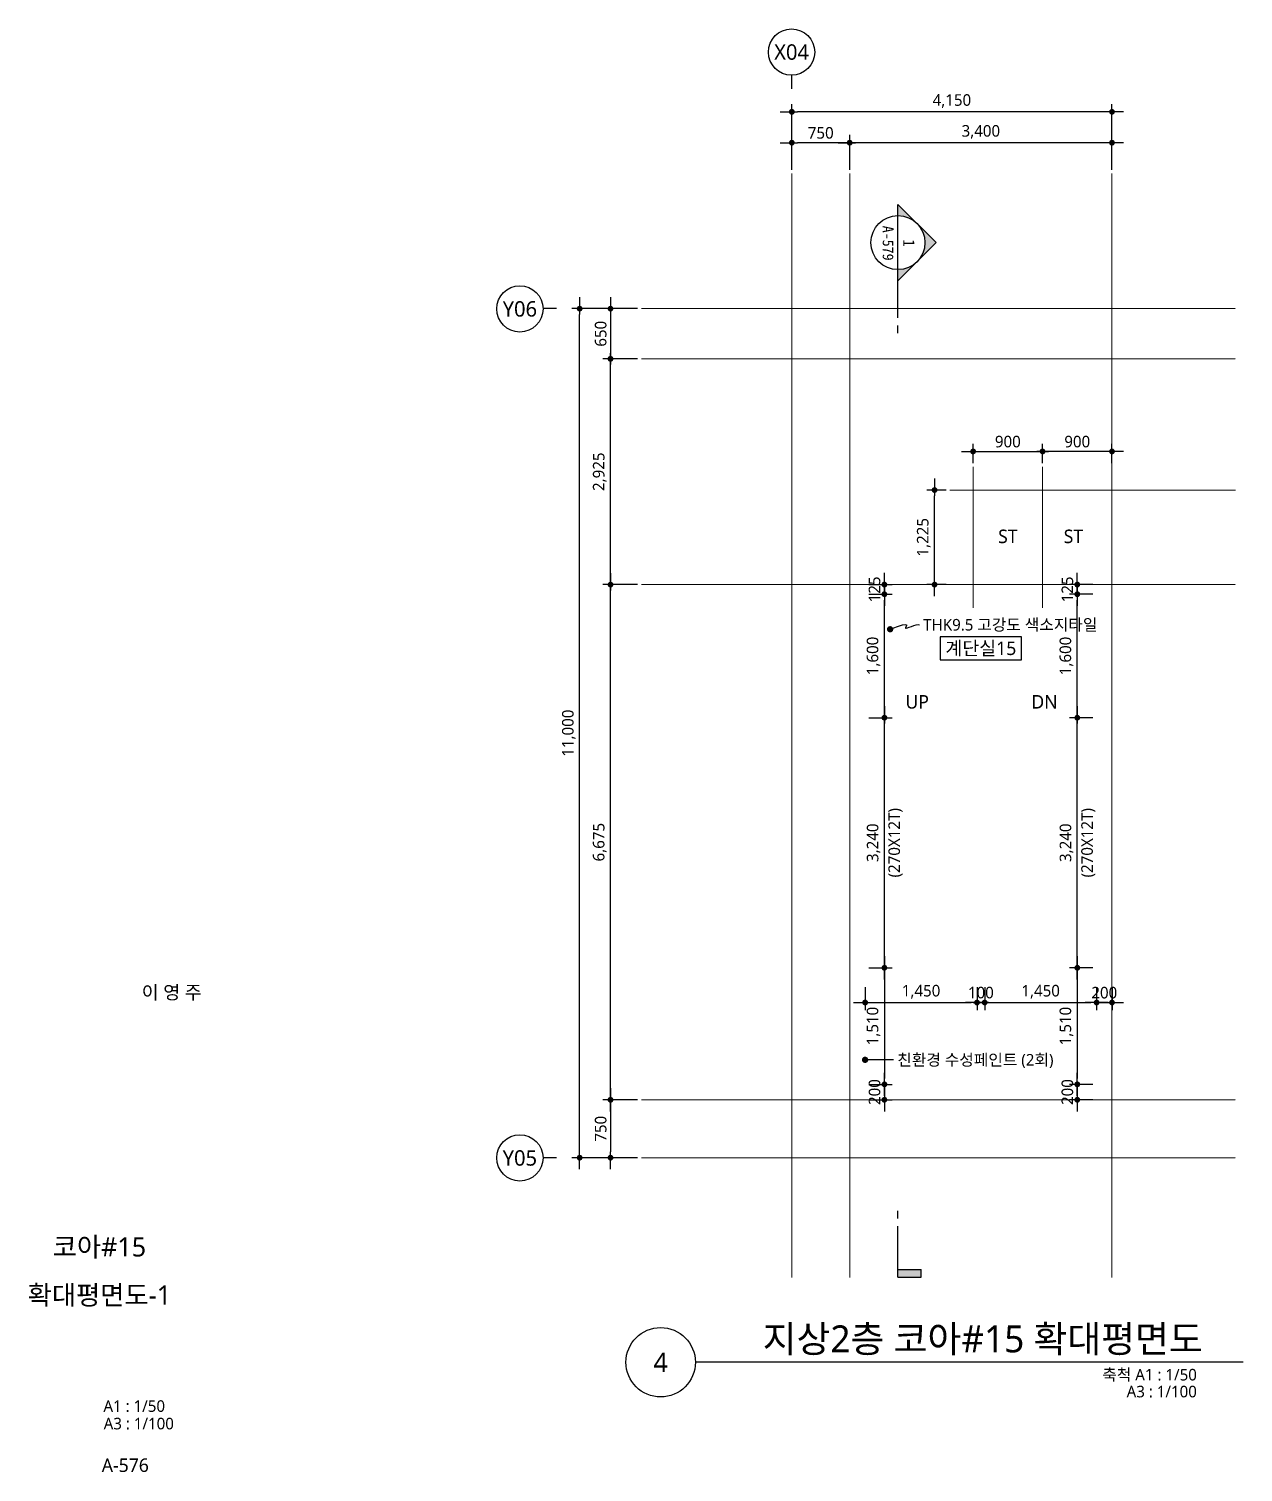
# Model space of a CAD drawing. Header units: millimetres. Extents: x 1467181 to 1720354, y 836037 to 895281.
# Drawn here: x 1503116 to 1518856, y 836037 to 854736 of the extents above; entities that cross this region are included whole.
import ezdxf
from ezdxf.enums import TextEntityAlignment as Align

# ---------------------------------------------------------------- set-up
doc = ezdxf.new("R2010")
doc.units = ezdxf.units.MM
doc.header["$MEASUREMENT"] = 0
doc.linetypes.add('CEN', pattern=[62, 60, -1, 0, -1])
doc.layers.get('0').update_dxf_attribs({"linetype": 'CONTINUOUS'})
for name, color, linetype, lineweight in [('A-AXIS-BUBL', 7, 'CONTINUOUS', 25), ('A-BORD-TEXT', 3, 'CONTINUOUS', 25), ('A-CNTL', 1, 'CEN', 15), ('A-DIMS', 7, 'CONTINUOUS', 25), ('A-MKXS-LEAD', 7, 'CONTINUOUS', 25), ('A-MKXS-MAK1', 3, 'CONTINUOUS', 25), ('A-MKXS-TEXT1', 3, 'CONTINUOUS', 25), ('A-MKXS-TEXT2', 7, 'CONTINUOUS', 25), ('A-MKXX-NAME', 3, 'CONTINUOUS', 25), ('A-MKXX-SYMB', 7, 'CONTINUOUS', 25), ('A-XXXX-SYMB', 7, 'CONTINUOUS', 25), ('A-XXXX-TXT1', 3, 'CONTINUOUS', 25), ('A-XXXX-TXT2', 3, 'CONTINUOUS', 25)]:
    doc.layers.add(name, color=color, linetype=linetype, lineweight=lineweight)
doc.styles.add('HY울릉도L', font='')
doc.styles.add('돋움체', font='')
doc.styles.add('맑은고딕', font='malgun.ttf')
doc.styles.get('HY울릉도L').set_extended_font_data('HYwulM')
doc.styles.get('돋움체').set_extended_font_data('DotumChe')
doc.dimstyles.new('CDIM', dxfattribs={"dimtxt": 3, "dimasz": 1.5, "dimexe": 2, "dimexo": 1, "dimgap": 1, "dimtad": 1, "dimdec": 0, "dimrnd": 0.5, "dimzin": 0, "dimdsep": 32, "dimlunit": 6, "dimtxsty": 'HY울릉도L', "dimblk1": '_CIDOT', "dimblk2": '_CIDOT', "dimsah": 1, "dimcen": 5.5, "dimclrd": 2, "dimclre": 2, "dimclrt": 7, "dimadec": 0, "dimazin": 0, "dimtfac": 1, "dimtdec": 0, "dimtix": 1, "dimtmove": 2, "dimatfit": 1, "dimldrblk": '_CIDOT', "dimfxl": 1, "dimtolj": 1, "dimtzin": 0, "dimlwd": -1, "dimarcsym": 0})

# ---------------------------------------------------------------- blocks, each defined once
blk = doc.blocks.new('_CIDOT')
at = {"color": 0, "linetype": 'ByBlock'}
blk.add_line((2, 0), (-1, 0), dxfattribs=at)
at = {"color": 0, "linetype": 'ByBlock', "const_width": 0.5}
blk.add_lwpolyline([(-0.25, 0, 1), (0.25, 0, 1)], format="xyb", close=True, dxfattribs=at)
blk = doc.blocks.new('*D21')
at = {"layer": 'A-DIMS', "lineweight": -2, "transparency": 16777216}
for p, q in [((800, 1950), (800, 2400)), ((4200, 1950), (4200, 2400))]:
    blk.add_line(p, q, dxfattribs=at)
at = {"layer": 'A-DIMS', "transparency": 16777216}
blk.add_line((4125, 2300), (875, 2300), dxfattribs=at)
at = {"layer": 'A-DIMS', "transparency": 16777216, "xscale": 75, "yscale": 75, "zscale": 75, "rotation": 180}
blk.add_blockref('_CIDOT', (800, 2300), dxfattribs=at)
at = {"layer": 'A-DIMS', "transparency": 16777216, "xscale": 75, "yscale": 75, "zscale": 75}
blk.add_blockref('_CIDOT', (4200, 2300), dxfattribs=at)
at = {"layer": 'A-DIMS', "color": 3, "transparency": 16777216, "insert": (2500, 2440), "char_height": 150, "attachment_point": 5, "style": '맑은고딕'}
blk.add_mtext('\\A1;3,400', dxfattribs=at)
blk = doc.blocks.new('*D22')
at = {"layer": 'A-DIMS', "lineweight": -2, "transparency": 16777216}
for p, q in [((-1950, -10100), (-2400, -10100)), ((-1950, -10850), (-2400, -10850))]:
    blk.add_line(p, q, dxfattribs=at)
at = {"layer": 'A-DIMS', "transparency": 16777216}
blk.add_line((-2300, -10175), (-2300, -10775), dxfattribs=at)
at = {"layer": 'A-DIMS', "transparency": 16777216, "xscale": 75, "yscale": 75, "zscale": 75}
for p, rotation in [((-2300, -10100), 90), ((-2300, -10850), 270)]:
    blk.add_blockref('_CIDOT', p, dxfattribs=dict(at, rotation=rotation))
at = {"layer": 'A-DIMS', "color": 3, "transparency": 16777216, "insert": (-2427, -10475), "char_height": 150, "attachment_point": 5, "rotation": 90, "style": '맑은고딕'}
blk.add_mtext('\\A1;750', dxfattribs=at)
blk = doc.blocks.new('*D23')
at = {"layer": 'A-DIMS', "lineweight": -2, "transparency": 16777216}
for p, q in [((50, 1950), (50, 2400)), ((800, 1950), (800, 2400))]:
    blk.add_line(p, q, dxfattribs=at)
at = {"layer": 'A-DIMS', "transparency": 16777216}
blk.add_line((725, 2300), (125, 2300), dxfattribs=at)
at = {"layer": 'A-DIMS', "transparency": 16777216, "xscale": 75, "yscale": 75, "zscale": 75, "rotation": 180}
blk.add_blockref('_CIDOT', (50, 2300), dxfattribs=at)
at = {"layer": 'A-DIMS', "transparency": 16777216, "xscale": 75, "yscale": 75, "zscale": 75}
blk.add_blockref('_CIDOT', (800, 2300), dxfattribs=at)
at = {"layer": 'A-DIMS', "color": 3, "transparency": 16777216, "insert": (425, 2427), "char_height": 150, "attachment_point": 5, "style": '맑은고딕'}
blk.add_mtext('\\A1;750', dxfattribs=at)
blk = doc.blocks.new('*D24')
at = {"layer": 'A-DIMS', "lineweight": -2, "transparency": 16777216}
for p, q in [((50, 1950), (50, 2800)), ((4200, 1950), (4200, 2800))]:
    blk.add_line(p, q, dxfattribs=at)
at = {"layer": 'A-DIMS', "transparency": 16777216}
blk.add_line((4125, 2700), (125, 2700), dxfattribs=at)
at = {"layer": 'A-DIMS', "transparency": 16777216, "xscale": 75, "yscale": 75, "zscale": 75, "rotation": 180}
blk.add_blockref('_CIDOT', (50, 2700), dxfattribs=at)
at = {"layer": 'A-DIMS', "transparency": 16777216, "xscale": 75, "yscale": 75, "zscale": 75}
blk.add_blockref('_CIDOT', (4200, 2700), dxfattribs=at)
at = {"layer": 'A-DIMS', "color": 3, "transparency": 16777216, "insert": (2125, 2840), "char_height": 150, "attachment_point": 5, "style": '맑은고딕'}
blk.add_mtext('\\A1;4,150', dxfattribs=at)
blk = doc.blocks.new('*D25')
at = {"layer": 'A-DIMS', "lineweight": -2, "transparency": 16777216}
for p, q in [((-1950, 150), (-2800, 150)), ((-1950, -10850), (-2800, -10850))]:
    blk.add_line(p, q, dxfattribs=at)
at = {"layer": 'A-DIMS', "transparency": 16777216}
blk.add_line((-2700, -10775), (-2700, 75), dxfattribs=at)
at = {"layer": 'A-DIMS', "transparency": 16777216, "xscale": 75, "yscale": 75, "zscale": 75}
for p, rotation in [((-2700, 150), 90), ((-2700, -10850), 270)]:
    blk.add_blockref('_CIDOT', p, dxfattribs=dict(at, rotation=rotation))
at = {"layer": 'A-DIMS', "color": 3, "transparency": 16777216, "insert": (-2840, -5350), "char_height": 150, "attachment_point": 5, "rotation": 90, "style": '맑은고딕'}
blk.add_mtext('\\A1;11,000', dxfattribs=at)
blk = doc.blocks.new('*D26')
at = {"layer": 'A-DIMS', "lineweight": -2, "transparency": 16777216}
for p, q in [((-1950, 150), (-2400, 150)), ((-1950, -500), (-2400, -500))]:
    blk.add_line(p, q, dxfattribs=at)
at = {"layer": 'A-DIMS', "transparency": 16777216}
blk.add_line((-2300, 75), (-2300, -425), dxfattribs=at)
at = {"layer": 'A-DIMS', "transparency": 16777216, "xscale": 75, "yscale": 75, "zscale": 75}
for p, rotation in [((-2300, 150), 90), ((-2300, -500), 270)]:
    blk.add_blockref('_CIDOT', p, dxfattribs=dict(at, rotation=rotation))
at = {"layer": 'A-DIMS', "color": 3, "transparency": 16777216, "insert": (-2427, -175), "char_height": 150, "attachment_point": 5, "rotation": 90, "style": '맑은고딕'}
blk.add_mtext('\\A1;650', dxfattribs=at)
blk = doc.blocks.new('*D27')
at = {"layer": 'A-DIMS', "lineweight": -2, "transparency": 16777216}
for p, q in [((-1950, -3425), (-2400, -3425)), ((-1950, -10100), (-2400, -10100))]:
    blk.add_line(p, q, dxfattribs=at)
at = {"layer": 'A-DIMS', "transparency": 16777216}
blk.add_line((-2300, -10025), (-2300, -3500), dxfattribs=at)
at = {"layer": 'A-DIMS', "transparency": 16777216, "xscale": 75, "yscale": 75, "zscale": 75}
for p, rotation in [((-2300, -3425), 90), ((-2300, -10100), 270)]:
    blk.add_blockref('_CIDOT', p, dxfattribs=dict(at, rotation=rotation))
at = {"layer": 'A-DIMS', "color": 3, "transparency": 16777216, "insert": (-2440, -6762), "char_height": 150, "attachment_point": 5, "rotation": 90, "style": '맑은고딕'}
blk.add_mtext('\\A1;6,675', dxfattribs=at)
blk = doc.blocks.new('*D28')
at = {"layer": 'A-DIMS', "lineweight": -2, "transparency": 16777216}
for p, q in [((-1950, -500), (-2400, -500)), ((-1950, -3425), (-2400, -3425))]:
    blk.add_line(p, q, dxfattribs=at)
at = {"layer": 'A-DIMS', "transparency": 16777216}
blk.add_line((-2300, -3350), (-2300, -575), dxfattribs=at)
at = {"layer": 'A-DIMS', "transparency": 16777216, "xscale": 75, "yscale": 75, "zscale": 75}
for p, rotation in [((-2300, -500), 90), ((-2300, -3425), 270)]:
    blk.add_blockref('_CIDOT', p, dxfattribs=dict(at, rotation=rotation))
at = {"layer": 'A-DIMS', "color": 3, "transparency": 16777216, "insert": (-2440, -1963), "char_height": 150, "attachment_point": 5, "rotation": 90, "style": '맑은고딕'}
blk.add_mtext('\\A1;2,925', dxfattribs=at)
blk = doc.blocks.new('*D29')
at = {"layer": 'A-DIMS', "lineweight": -2, "transparency": 16777216}
for p, q in [((2400, -1850), (2400, -1600)), ((3300, -1850), (3300, -1600))]:
    blk.add_line(p, q, dxfattribs=at)
at = {"layer": 'A-DIMS', "transparency": 16777216}
blk.add_line((2475, -1700), (3225, -1700), dxfattribs=at)
at = {"layer": 'A-DIMS', "transparency": 16777216, "xscale": 75, "yscale": 75, "zscale": 75, "rotation": 180}
blk.add_blockref('_CIDOT', (2400, -1700), dxfattribs=at)
at = {"layer": 'A-DIMS', "transparency": 16777216, "xscale": 75, "yscale": 75, "zscale": 75}
blk.add_blockref('_CIDOT', (3300, -1700), dxfattribs=at)
at = {"layer": 'A-DIMS', "color": 3, "transparency": 16777216, "insert": (2850, -1573), "char_height": 150, "attachment_point": 5, "style": '맑은고딕'}
blk.add_mtext('\\A1;900', dxfattribs=at)
blk = doc.blocks.new('*D30')
at = {"layer": 'A-DIMS', "lineweight": -2, "transparency": 16777216}
for p, q in [((3300, -1850), (3300, -1600)), ((4200, -1850), (4200, -1600))]:
    blk.add_line(p, q, dxfattribs=at)
at = {"layer": 'A-DIMS', "transparency": 16777216}
blk.add_line((4125, -1700), (3375, -1700), dxfattribs=at)
at = {"layer": 'A-DIMS', "transparency": 16777216, "xscale": 75, "yscale": 75, "zscale": 75, "rotation": 180}
blk.add_blockref('_CIDOT', (3300, -1700), dxfattribs=at)
at = {"layer": 'A-DIMS', "transparency": 16777216, "xscale": 75, "yscale": 75, "zscale": 75}
blk.add_blockref('_CIDOT', (4200, -1700), dxfattribs=at)
at = {"layer": 'A-DIMS', "color": 3, "transparency": 16777216, "insert": (3750, -1573), "char_height": 150, "attachment_point": 5, "style": '맑은고딕'}
blk.add_mtext('\\A1;900', dxfattribs=at)
blk = doc.blocks.new('*D31')
at = {"layer": 'A-DIMS', "lineweight": -2, "transparency": 16777216}
for p, q in [((2050, -2200), (1800, -2200)), ((2050, -3425), (1800, -3425))]:
    blk.add_line(p, q, dxfattribs=at)
at = {"layer": 'A-DIMS', "transparency": 16777216}
blk.add_line((1900, -3350), (1900, -2275), dxfattribs=at)
at = {"layer": 'A-DIMS', "transparency": 16777216, "xscale": 75, "yscale": 75, "zscale": 75}
for p, rotation in [((1900, -2200), 90), ((1900, -3425), 270)]:
    blk.add_blockref('_CIDOT', p, dxfattribs=dict(at, rotation=rotation))
at = {"layer": 'A-DIMS', "color": 3, "transparency": 16777216, "insert": (1760, -2812), "char_height": 150, "attachment_point": 5, "rotation": 90, "style": '맑은고딕'}
blk.add_mtext('\\A1;1,225', dxfattribs=at)
blk = doc.blocks.new('CORE 10- 단면')
at = {"layer": 'A-MKXS-MAK1'}
blk.add_hatch(color=256, dxfattribs=at).paths.add_polyline_path([(22637, 13298), (22637, 13398), (22937, 13398), (22937, 13298)])
h = blk.add_hatch(color=256, dxfattribs=at)
h.paths.add_polyline_path([(22442, -7), (22690, 241, 0.414214), (22690, -254)])
h.paths.add_polyline_path([(22690, 241), (22937, 488), (22937, 343, 0.198912)])
h.paths.add_polyline_path([(22690, -254, 0.198912), (22937, -357), (22937, -502)])
for p, q in [((22637, 13398), (22637, 13298)), ((22937, 13398), (22637, 13398)), ((22937, 13298), (22637, 13298)), ((22937, 13398), (22937, 12735)), ((22937, 12635), (22937, 12535)), ((22937, 1166), (22937, 1066)), ((22937, 966), (22937, -502)), ((22937, 488), (22442, -7)), ((22937, -502), (22442, -7))]:
    blk.add_line(p, q, dxfattribs=at)
blk.add_circle((22937, -7), 350, dxfattribs=at)
at = {"layer": 'A-MKXS-TEXT2', "style": '돋움체'}
for s, height, p in [('A-579', 140, (23065, 0)), ('1', 150, (22793, -2))]:
    blk.add_text(s, height=height, rotation=90, dxfattribs=at).set_placement(p, align=Align.MIDDLE)
blk = doc.blocks.new('*D340')
at = {"layer": 'A-DIMS', "lineweight": -2, "transparency": 16777216}
for p, q in [((1514006, 845811), (1514306, 845811)), ((1514006, 842571), (1514306, 842571))]:
    blk.add_line(p, q, dxfattribs=at)
at = {"layer": 'A-DIMS', "transparency": 16777216}
blk.add_line((1514206, 842646), (1514206, 845736), dxfattribs=at)
at = {"layer": 'A-DIMS', "transparency": 16777216, "xscale": 75, "yscale": 75, "zscale": 75}
for p, rotation in [((1514206, 845811), 90), ((1514206, 842571), 270)]:
    blk.add_blockref('_CIDOT', p, dxfattribs=dict(at, rotation=rotation))
at = {"layer": 'A-DIMS', "color": 3, "transparency": 16777216, "char_height": 150, "attachment_point": 5, "rotation": 90, "style": '맑은고딕'}
for s, insert in [('\\A1;(270X12T)', (1514349, 844191)), ('\\A1;3,240', (1514066, 844191))]:
    blk.add_mtext(s, dxfattribs=dict(at, insert=insert))
blk = doc.blocks.new('*D341')
at = {"layer": 'A-DIMS', "lineweight": -2, "transparency": 16777216}
for p, q in [((1514006, 842571), (1514306, 842571)), ((1514006, 841061), (1514306, 841061))]:
    blk.add_line(p, q, dxfattribs=at)
at = {"layer": 'A-DIMS', "transparency": 16777216}
blk.add_line((1514206, 842496), (1514206, 841136), dxfattribs=at)
at = {"layer": 'A-DIMS', "transparency": 16777216, "xscale": 75, "yscale": 75, "zscale": 75}
for p, rotation in [((1514206, 842571), 90), ((1514206, 841061), 270)]:
    blk.add_blockref('_CIDOT', p, dxfattribs=dict(at, rotation=rotation))
at = {"layer": 'A-DIMS', "color": 3, "transparency": 16777216, "insert": (1514065, 841816), "char_height": 150, "attachment_point": 5, "rotation": 90, "style": '맑은고딕'}
blk.add_mtext('\\A1;1,510', dxfattribs=at)
blk = doc.blocks.new('*D342')
at = {"layer": 'A-DIMS', "lineweight": -2, "transparency": 16777216}
for p, q in [((1514006, 847411), (1514306, 847411)), ((1514006, 845811), (1514306, 845811))]:
    blk.add_line(p, q, dxfattribs=at)
at = {"layer": 'A-DIMS', "transparency": 16777216}
blk.add_line((1514206, 845886), (1514206, 847336), dxfattribs=at)
at = {"layer": 'A-DIMS', "transparency": 16777216, "xscale": 75, "yscale": 75, "zscale": 75}
for p, rotation in [((1514206, 847411), 90), ((1514206, 845811), 270)]:
    blk.add_blockref('_CIDOT', p, dxfattribs=dict(at, rotation=rotation))
at = {"layer": 'A-DIMS', "color": 3, "transparency": 16777216, "insert": (1514065, 846611), "char_height": 150, "attachment_point": 5, "rotation": 90, "style": '맑은고딕'}
blk.add_mtext('\\A1;1,600', dxfattribs=at)
blk = doc.blocks.new('*D343')
at = {"layer": 'A-DIMS', "transparency": 16777216}
for p, q in [((1514206, 847611), (1514206, 847686)), ((1514206, 847411), (1514206, 847536)), ((1514206, 847336), (1514206, 847261))]:
    blk.add_line(p, q, dxfattribs=at)
at = {"layer": 'A-DIMS', "lineweight": -2, "transparency": 16777216}
for p, q in [((1514006, 847536), (1514306, 847536)), ((1514006, 847411), (1514306, 847411))]:
    blk.add_line(p, q, dxfattribs=at)
at = {"layer": 'A-DIMS', "transparency": 16777216, "xscale": 75, "yscale": 75, "zscale": 75}
for p, rotation in [((1514206, 847536), 270), ((1514206, 847411), 90)]:
    blk.add_blockref('_CIDOT', p, dxfattribs=dict(at, rotation=rotation))
at = {"layer": 'A-DIMS', "color": 3, "transparency": 16777216, "insert": (1514078, 847473), "char_height": 150, "attachment_point": 5, "rotation": 90, "style": '맑은고딕'}
blk.add_mtext('\\A1;125', dxfattribs=at)
blk = doc.blocks.new('*D344')
at = {"layer": 'A-DIMS', "lineweight": -2, "transparency": 16777216}
for p, q in [((1513956, 842321), (1513956, 842021)), ((1515406, 842321), (1515406, 842021))]:
    blk.add_line(p, q, dxfattribs=at)
at = {"layer": 'A-DIMS', "transparency": 16777216}
blk.add_line((1514031, 842121), (1515331, 842121), dxfattribs=at)
at = {"layer": 'A-DIMS', "transparency": 16777216, "xscale": 75, "yscale": 75, "zscale": 75, "rotation": 180}
blk.add_blockref('_CIDOT', (1513956, 842121), dxfattribs=at)
at = {"layer": 'A-DIMS', "transparency": 16777216, "xscale": 75, "yscale": 75, "zscale": 75}
blk.add_blockref('_CIDOT', (1515406, 842121), dxfattribs=at)
at = {"layer": 'A-DIMS', "color": 3, "transparency": 16777216, "insert": (1514681, 842261), "char_height": 150, "attachment_point": 5, "style": '맑은고딕'}
blk.add_mtext('\\A1;1,450', dxfattribs=at)
blk = doc.blocks.new('*D345')
at = {"layer": 'A-DIMS', "lineweight": -2, "transparency": 16777216}
for p, q in [((1515506, 842321), (1515506, 842021)), ((1516956, 842321), (1516956, 842021))]:
    blk.add_line(p, q, dxfattribs=at)
at = {"layer": 'A-DIMS', "transparency": 16777216}
blk.add_line((1515581, 842121), (1516881, 842121), dxfattribs=at)
at = {"layer": 'A-DIMS', "transparency": 16777216, "xscale": 75, "yscale": 75, "zscale": 75, "rotation": 180}
blk.add_blockref('_CIDOT', (1515506, 842121), dxfattribs=at)
at = {"layer": 'A-DIMS', "transparency": 16777216, "xscale": 75, "yscale": 75, "zscale": 75}
blk.add_blockref('_CIDOT', (1516956, 842121), dxfattribs=at)
at = {"layer": 'A-DIMS', "color": 3, "transparency": 16777216, "insert": (1516231, 842261), "char_height": 150, "attachment_point": 5, "style": '맑은고딕'}
blk.add_mtext('\\A1;1,450', dxfattribs=at)
blk = doc.blocks.new('*D346')
at = {"layer": 'A-DIMS', "lineweight": -2, "transparency": 16777216}
for p, q in [((1515406, 842321), (1515406, 842021)), ((1515506, 842321), (1515506, 842021))]:
    blk.add_line(p, q, dxfattribs=at)
at = {"layer": 'A-DIMS', "transparency": 16777216}
for p, q in [((1515331, 842121), (1515256, 842121)), ((1515406, 842121), (1515506, 842121)), ((1515581, 842121), (1515656, 842121))]:
    blk.add_line(p, q, dxfattribs=at)
at = {"layer": 'A-DIMS', "transparency": 16777216, "xscale": 75, "yscale": 75, "zscale": 75}
blk.add_blockref('_CIDOT', (1515406, 842121), dxfattribs=at)
at = {"layer": 'A-DIMS', "transparency": 16777216, "xscale": 75, "yscale": 75, "zscale": 75, "rotation": 180}
blk.add_blockref('_CIDOT', (1515506, 842121), dxfattribs=at)
at = {"layer": 'A-DIMS', "color": 3, "transparency": 16777216, "insert": (1515456, 842249), "char_height": 150, "attachment_point": 5, "style": '맑은고딕'}
blk.add_mtext('\\A1;100', dxfattribs=at)
blk = doc.blocks.new('*D347')
at = {"layer": 'A-DIMS', "lineweight": -2, "transparency": 16777216}
for p, q in [((1516956, 842321), (1516956, 842021)), ((1517156, 842321), (1517156, 842021))]:
    blk.add_line(p, q, dxfattribs=at)
at = {"layer": 'A-DIMS', "transparency": 16777216}
for p, q in [((1516881, 842121), (1516806, 842121)), ((1516956, 842121), (1517156, 842121)), ((1517231, 842121), (1517306, 842121))]:
    blk.add_line(p, q, dxfattribs=at)
at = {"layer": 'A-DIMS', "transparency": 16777216, "xscale": 75, "yscale": 75, "zscale": 75}
blk.add_blockref('_CIDOT', (1516956, 842121), dxfattribs=at)
at = {"layer": 'A-DIMS', "transparency": 16777216, "xscale": 75, "yscale": 75, "zscale": 75, "rotation": 180}
blk.add_blockref('_CIDOT', (1517156, 842121), dxfattribs=at)
at = {"layer": 'A-DIMS', "color": 3, "transparency": 16777216, "insert": (1517056, 842248), "char_height": 150, "attachment_point": 5, "style": '맑은고딕'}
blk.add_mtext('\\A1;200', dxfattribs=at)
blk = doc.blocks.new('*D348')
at = {"layer": 'A-DIMS', "lineweight": -2, "transparency": 16777216}
for p, q in [((1516906, 845811), (1516606, 845811)), ((1516906, 842571), (1516606, 842571))]:
    blk.add_line(p, q, dxfattribs=at)
at = {"layer": 'A-DIMS', "transparency": 16777216}
blk.add_line((1516706, 842646), (1516706, 845736), dxfattribs=at)
at = {"layer": 'A-DIMS', "transparency": 16777216, "xscale": 75, "yscale": 75, "zscale": 75}
for p, rotation in [((1516706, 845811), 90), ((1516706, 842571), 270)]:
    blk.add_blockref('_CIDOT', p, dxfattribs=dict(at, rotation=rotation))
at = {"layer": 'A-DIMS', "color": 3, "transparency": 16777216, "char_height": 150, "attachment_point": 5, "rotation": 90, "style": '맑은고딕'}
for s, insert in [('\\A1;(270X12T)', (1516849, 844191)), ('\\A1;3,240', (1516566, 844191))]:
    blk.add_mtext(s, dxfattribs=dict(at, insert=insert))
blk = doc.blocks.new('*D349')
at = {"layer": 'A-DIMS', "lineweight": -2, "transparency": 16777216}
for p, q in [((1516906, 842571), (1516606, 842571)), ((1516906, 841061), (1516606, 841061))]:
    blk.add_line(p, q, dxfattribs=at)
at = {"layer": 'A-DIMS', "transparency": 16777216}
blk.add_line((1516706, 842496), (1516706, 841136), dxfattribs=at)
at = {"layer": 'A-DIMS', "transparency": 16777216, "xscale": 75, "yscale": 75, "zscale": 75}
for p, rotation in [((1516706, 842571), 90), ((1516706, 841061), 270)]:
    blk.add_blockref('_CIDOT', p, dxfattribs=dict(at, rotation=rotation))
at = {"layer": 'A-DIMS', "color": 3, "transparency": 16777216, "insert": (1516565, 841816), "char_height": 150, "attachment_point": 5, "rotation": 90, "style": '맑은고딕'}
blk.add_mtext('\\A1;1,510', dxfattribs=at)
blk = doc.blocks.new('*D350')
at = {"layer": 'A-DIMS', "lineweight": -2, "transparency": 16777216}
for p, q in [((1516906, 847411), (1516606, 847411)), ((1516906, 845811), (1516606, 845811))]:
    blk.add_line(p, q, dxfattribs=at)
at = {"layer": 'A-DIMS', "transparency": 16777216}
blk.add_line((1516706, 845886), (1516706, 847336), dxfattribs=at)
at = {"layer": 'A-DIMS', "transparency": 16777216, "xscale": 75, "yscale": 75, "zscale": 75}
for p, rotation in [((1516706, 847411), 90), ((1516706, 845811), 270)]:
    blk.add_blockref('_CIDOT', p, dxfattribs=dict(at, rotation=rotation))
at = {"layer": 'A-DIMS', "color": 3, "transparency": 16777216, "insert": (1516565, 846611), "char_height": 150, "attachment_point": 5, "rotation": 90, "style": '맑은고딕'}
blk.add_mtext('\\A1;1,600', dxfattribs=at)
blk = doc.blocks.new('*D351')
at = {"layer": 'A-DIMS', "transparency": 16777216}
for p, q in [((1516706, 847611), (1516706, 847686)), ((1516706, 847411), (1516706, 847536)), ((1516706, 847336), (1516706, 847261))]:
    blk.add_line(p, q, dxfattribs=at)
at = {"layer": 'A-DIMS', "lineweight": -2, "transparency": 16777216}
for p, q in [((1516906, 847536), (1516606, 847536)), ((1516906, 847411), (1516606, 847411))]:
    blk.add_line(p, q, dxfattribs=at)
at = {"layer": 'A-DIMS', "transparency": 16777216, "xscale": 75, "yscale": 75, "zscale": 75}
for p, rotation in [((1516706, 847536), 270), ((1516706, 847411), 90)]:
    blk.add_blockref('_CIDOT', p, dxfattribs=dict(at, rotation=rotation))
at = {"layer": 'A-DIMS', "color": 3, "transparency": 16777216, "insert": (1516578, 847473), "char_height": 150, "attachment_point": 5, "rotation": 90, "style": '맑은고딕'}
blk.add_mtext('\\A1;125', dxfattribs=at)
blk = doc.blocks.new('*D421')
at = {"layer": 'A-DIMS', "transparency": 16777216}
for p, q in [((1514206, 841136), (1514206, 841211)), ((1514206, 841061), (1514206, 840861)), ((1514206, 840786), (1514206, 840711))]:
    blk.add_line(p, q, dxfattribs=at)
at = {"layer": 'A-DIMS', "lineweight": -2, "transparency": 16777216}
for p, q in [((1514006, 841061), (1514306, 841061)), ((1514006, 840861), (1514306, 840861))]:
    blk.add_line(p, q, dxfattribs=at)
at = {"layer": 'A-DIMS', "transparency": 16777216, "xscale": 75, "yscale": 75, "zscale": 75}
for p, rotation in [((1514206, 841061), 270), ((1514206, 840861), 90)]:
    blk.add_blockref('_CIDOT', p, dxfattribs=dict(at, rotation=rotation))
at = {"layer": 'A-DIMS', "color": 3, "transparency": 16777216, "insert": (1514078, 840961), "char_height": 150, "attachment_point": 5, "rotation": 90, "style": '맑은고딕'}
blk.add_mtext('\\A1;200', dxfattribs=at)
blk = doc.blocks.new('*D422')
at = {"layer": 'A-DIMS', "transparency": 16777216}
for p, q in [((1516706, 841136), (1516706, 841211)), ((1516706, 841061), (1516706, 840861)), ((1516706, 840786), (1516706, 840711))]:
    blk.add_line(p, q, dxfattribs=at)
at = {"layer": 'A-DIMS', "lineweight": -2, "transparency": 16777216}
for p, q in [((1516906, 841061), (1516606, 841061)), ((1516906, 840861), (1516606, 840861))]:
    blk.add_line(p, q, dxfattribs=at)
at = {"layer": 'A-DIMS', "transparency": 16777216, "xscale": 75, "yscale": 75, "zscale": 75}
for p, rotation in [((1516706, 841061), 270), ((1516706, 840861), 90)]:
    blk.add_blockref('_CIDOT', p, dxfattribs=dict(at, rotation=rotation))
at = {"layer": 'A-DIMS', "color": 3, "transparency": 16777216, "insert": (1516578, 840961), "char_height": 150, "attachment_point": 5, "rotation": 90, "style": '맑은고딕'}
blk.add_mtext('\\A1;200', dxfattribs=at)
blk = doc.blocks.new('CORE10_GRID')
at = {"layer": 'A-AXIS-BUBL', "ltscale": 0.2}
for p, q in [((50, 3000), (50, 3175)), ((-3000, 150), (-3175, 150)), ((-3000, -10850), (-3175, -10850))]:
    blk.add_line(p, q, dxfattribs=at)
for centre in [(47.1, 3475), (-3475, 147.1), (-3475, -10852.9)]:
    blk.add_circle(centre, 300, dxfattribs=at)
at = {"layer": 'A-CNTL'}
for p, q in [((50, -12400), (50, 1900)), ((800, -12400), (800, 1900)), ((4200, -12400), (4200, 1900)), ((-1900, 150), (5800, 150)), ((-1900, -500), (5800, -500)), ((2400, -3725), (2400, -1900)), ((3300, -3725), (3300, -1900)), ((5800, -2200), (2100, -2200)), ((-1900, -3425), (5800, -3425)), ((-1900, -10100), (5800, -10100)), ((-1900, -10850), (5800, -10850))]:
    blk.add_line(p, q, dxfattribs=at)
at = {"layer": 'A-XXXX-TXT2', "ltscale": 0.2, "style": '맑은고딕'}
for s, p in [('X04', (47.1, 3475)), ('Y06', (-3475, 147.1)), ('Y05', (-3475, -10852.9))]:
    blk.add_text(s, height=200, dxfattribs=at).set_placement(p, align=Align.MIDDLE)
at = {"layer": 'A-DIMS'}
for base, p1, p2, angle, picture, middle in [((50, 2700), (4200, 1900), (50, 1900), 180, '*D24', (2125, 2840.5)), ((50, 2300), (800, 1900), (50, 1900), 180, '*D23', (425, 2427.5)), ((800, 2300), (4200, 1900), (800, 1900), 180, '*D21', (2500, 2440.1)), ((-2700, 150), (-1900, -10850), (-1900, 150), 270, '*D25', (-2840.5, -5350)), ((-2300, -500), (-1900, 150), (-1900, -500), 90, '*D26', (-2427.5, -175)), ((-2300, -500), (-1900, -3425), (-1900, -500), 270, '*D28', (-2440.1, -1962.5)), ((3300, -1700), (2400, -1900), (3300, -1900), 180, '*D29', (2850, -1572.5)), ((3300, -1700), (4200, -1900), (3300, -1900), 0, '*D30', (3750, -1572.5)), ((1900, -2200), (2100, -3425), (2100, -2200), 270, '*D31', (1759.5, -2812.5)), ((-2300, -3425), (-1900, -10100), (-1900, -3425), 270, '*D27', (-2440.1, -6762.5)), ((-2300, -10850), (-1900, -10100), (-1900, -10850), 90, '*D22', (-2427.5, -10475))]:
    dim = blk.add_linear_dim(base=base, p1=p1, p2=p2, angle=angle, dimstyle='CDIM', override={"dimscale": 50, "dimtxsty": '맑은고딕', "dimclrd": 256, "dimclre": 256, "dimclrt": 3}, dxfattribs=at)
    dim.commit()
    dim.dimension.update_dxf_attribs({"geometry": picture, "text_midpoint": middle})

msp = doc.modelspace()

# ---------------------------------------------------------------- linework, layer by layer
at = {"layer": 'A-MKXS-LEAD', "const_width": 40}
for points in [[(1514258.9, 846958.8, 1), (1514300.4, 846954.6, 1)], [(1513934.8, 841381, 1), (1513976.3, 841376.8, 1)]]:
    msp.add_lwpolyline(points, format="xyb", close=True, dxfattribs=at)
at = {"layer": 'A-MKXS-LEAD'}
for points in [[(1514278.8, 846956.4), (1514376.6, 846993.2), (1514440.3, 847013.1), (1514476.5, 847019.6), (1514491.9, 847016.1), (1514493, 847006.2), (1514486.6, 846993.4), (1514479, 846981.2), (1514477.1, 846973.1), (1514485.7, 846971.8), (1514503.9, 846976.2), (1514528.7, 846984.4), (1514557.6, 846994.5), (1514587.8, 847004.6), (1514616.6, 847012.8), (1514641.3, 847017.1), (1514659.2, 847015.6)], [(1514322.6, 841378.9), (1513955.6, 841378.9), (1513955.6, 841378.9)]]:
    msp.add_lwpolyline(points, dxfattribs=at)
at = {"layer": 'A-MKXX-SYMB'}
msp.add_lwpolyline([(1515980.7, 846860.6), (1514930.7, 846860.6), (1514930.7, 846560.6), (1515980.7, 846560.6)], close=True, dxfattribs=at)
at = {"layer": 'A-XXXX-SYMB'}
msp.add_line((1518855.7, 837460.6), (1511755.7, 837460.6), dxfattribs=at)
msp.add_circle((1511305.7, 837460.6), 450, dxfattribs=at)

# ---------------------------------------------------------------- block references
at = {"layer": 'A-DIMS'}
msp.add_blockref('CORE10_GRID', (1512955.7, 850960.6), dxfattribs=at)
at = {"layer": 'A-DIMS', "rotation": 180}
msp.add_blockref('CORE 10- 단면', (1537318.1, 851959), dxfattribs=at)

# ---------------------------------------------------------------- texts
at = {"layer": 'A-BORD-TEXT', "style": '맑은고딕'}
for s, height, p in [('이 영 주', 175, (1505356.3, 842165.5)), ('A1 : 1/50', 150, (1504881.5, 836817.8)), ('A3 : 1/100', 150, (1504996.4, 836591)), ('A-576', 175, (1504671.7, 836039.2))]:
    msp.add_text(s, height=height, dxfattribs=at).set_placement(p, align=Align.RIGHT)
for s, p in [('코아#15', (1504030.7, 838955.6)), ('확대평면도-1', (1504030.7, 838330.6))]:
    msp.add_text(s, height=250, dxfattribs=at).set_placement(p, align=Align.MIDDLE_CENTER)
at = {"layer": 'A-MKXS-TEXT1', "style": '맑은고딕'}
for s, p in [('THK9.5 고강도 색소지타일', (1514709.2, 847015.6)), ('친환경 수성페인트 (2회)', (1514372.6, 841378.9))]:
    msp.add_text(s, height=150, dxfattribs=at).set_placement(p, align=Align.MIDDLE_LEFT)
at = {"layer": 'A-MKXX-NAME', "style": '맑은고딕'}
for s, p in [('ST', (1515805.7, 848160.6)), ('ST', (1516655.7, 848160.6)), ('계단실15', (1515455.7, 846710.6)), ('UP', (1514631, 846016.8)), ('DN', (1516281, 846016.8))]:
    msp.add_text(s, height=175, dxfattribs=at).set_placement(p, align=Align.MIDDLE_CENTER)
at = {"layer": 'A-XXXX-TXT1', "style": '맑은고딕'}
msp.add_text('지상2층 코아#15 확대평면도', height=350, dxfattribs=at).set_placement((1518333.7, 837483.3), align=Align.BOTTOM_RIGHT)
msp.add_text('4', height=250, dxfattribs=at).set_placement((1511305.7, 837460.6), align=Align.MIDDLE)
for s, p in [('축척 A1 : 1/50', (1518255.9, 837374.5)), ('A3 : 1/100', (1518255.9, 837155.6))]:
    msp.add_text(s, height=150, dxfattribs=at).set_placement(p, align=Align.TOP_RIGHT)

# ---------------------------------------------------------------- dimensions: what is measured, and where the dimension line sits
at = {"layer": 'A-DIMS'}
for base, p1, p2, text, picture, middle in [((1514205.7, 847535.6), (1513955.7, 847410.6), (1513955.7, 847535.6), '<>\\X', '*D343', (1514205.7, 847473.1)), ((1516705.7, 847535.6), (1516955.7, 847410.6), (1516955.7, 847535.6), '<>\\X', '*D351', (1516705.7, 847473.1)), ((1514205.7, 847410.6), (1513955.7, 845810.6), (1513955.7, 847410.6), '<>\\X', '*D342', (1514205.7, 846610.6)), ((1516705.7, 847410.6), (1516955.7, 845810.6), (1516955.7, 847410.6), '<>\\X', '*D350', (1516705.7, 846610.6)), ((1514205.7, 845810.6), (1513955.7, 842570.6), (1513955.7, 845810.6), '<>\\X(270X12T)', '*D340', (1514205.7, 844190.6)), ((1516705.7, 845810.6), (1516955.7, 842570.6), (1516955.7, 845810.6), '<>\\X(270X12T)', '*D348', (1516705.7, 844190.6))]:
    dim = msp.add_linear_dim(base=base, p1=p1, p2=p2, angle=270, text=text, dimstyle='CDIM', override={"dimscale": 50, "dimtxsty": '맑은고딕', "dimclrd": 256, "dimclre": 256, "dimclrt": 3}, dxfattribs=at)
    dim.commit()
    dim.dimension.update_dxf_attribs({"geometry": picture, "text_midpoint": middle})
for base, p1, p2, angle, picture, middle in [((1514205.7, 841060.6), (1513955.7, 842570.6), (1513955.7, 841060.6), 270, '*D341', (1514065.2, 841815.6)), ((1516705.7, 841060.6), (1516955.7, 842570.6), (1516955.7, 841060.6), 270, '*D349', (1516565.2, 841815.6)), ((1515406, 842120.6), (1513956, 842370.6), (1515406, 842370.6), 180, '*D344', (1514681, 842261.1)), ((1515505.7, 842120.6), (1515406, 842370.6), (1515505.7, 842370.6), 180, '*D346', (1515455.9, 842248.5)), ((1516955.7, 842120.6), (1515506, 842370.6), (1516955.7, 842370.6), 180, '*D345', (1516230.9, 842261.1)), ((1517155.7, 842120.6), (1516955.7, 842370.6), (1517155.7, 842370.6), 180, '*D347', (1517055.7, 842248.1)), ((1514205.7, 840860.6), (1513955.7, 841060.6), (1513955.7, 840860.6), 270, '*D421', (1514078.2, 840960.6)), ((1516705.7, 840860.6), (1516955.7, 841060.6), (1516955.7, 840860.6), 270, '*D422', (1516578.2, 840960.6))]:
    dim = msp.add_linear_dim(base=base, p1=p1, p2=p2, angle=angle, dimstyle='CDIM', override={"dimscale": 50, "dimtxsty": '맑은고딕', "dimclrd": 256, "dimclre": 256, "dimclrt": 3}, dxfattribs=at)
    dim.commit()
    dim.dimension.update_dxf_attribs({"geometry": picture, "text_midpoint": middle})

doc.saveas('drawing.dxf')
